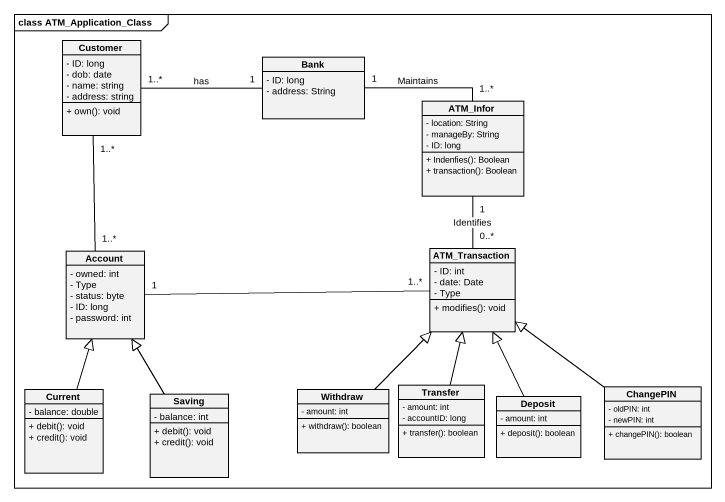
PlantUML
@startuml
mainframe class ATM_Application_Class
hide circle
hide empty members
skinparam classAttributeIconSize 0
class Customer {
  - ID: long
  - dob: date
  - name: string
  - address: string
  + own(): void
}
class Bank {
  - ID: long
  - address: String
}
class ATM_Infor {
  - location: String
  - manageBy: String
  - ID: long
  + Indenfies(): Boolean
  + transaction(): Boolean
}
class Account {
  - owned: int
  - Type
  - status: byte
  - ID: long
  - password: int
}
class ATM_Transaction {
  - ID: int
  - date: Date
  - Type
  + modifies(): void
}
class Current {
  - balance: double
  + debit(): void
  + credit(): void
}
class Saving {
  - balance: int
  + debit(): void
  + credit(): void
}
class Withdraw {
  - amount: int
  + withdraw(): boolean
}
class Transfer {
  - amount: int
  - accountID: long
  + transfer(): boolean
}
class Deposit {
  - amount: int
  + deposit(): boolean
}
class ChangePIN {
  - oldPIN: int
  - newPIN: int
  + changePIN(): boolean
}
Customer "1..*" -right- "1" Bank : has
Bank "1" -right- "1..*" ATM_Infor : Maintains
ATM_Infor "1" -- "0..*" ATM_Transaction : Identifies
Account "1..*" -up- "1..*" Customer
ATM_Transaction "1..*" -left- "1" Account
Current -up-|> Account
Saving -up-|> Account
Withdraw -up-|> ATM_Transaction
Transfer -up-|> ATM_Transaction
Deposit -up-|> ATM_Transaction
ChangePIN -up-|> ATM_Transaction
@enduml
